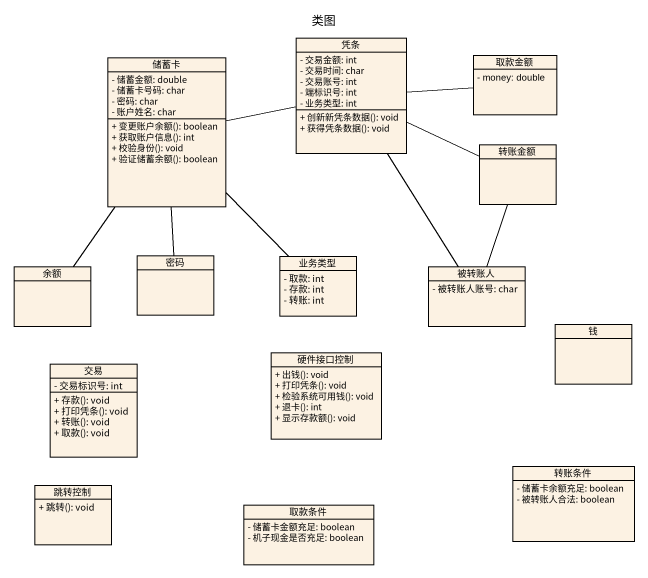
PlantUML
@startuml
title 类图
hide circle
hide empty members
skinparam classAttributeIconSize 0
class 凭条 {
  - 交易金额: int
  - 交易时间: char
  - 交易账号: int
  - 端标识号: int
  - 业务类型: int
  + 创新新凭条数据(): void
  + 获得凭条数据(): void
}
class 储蓄卡 {
  - 储蓄金额: double
  - 储蓄卡号码: char
  - 密码: char
  - 账户姓名: char
  + 变更账户余额(): boolean
  + 获取账户信息(): int
  + 校验身份(): void
  + 验证储蓄余额(): boolean
}
class 取款金额 {
  - money: double
}
class 转账金额
class 余额
class 密码
class 业务类型 {
  - 取款: int
  - 存款: int
  - 转账: int
}
class 被转账人 {
  - 被转账人账号: char
}
class 硬件接口控制 {
  + 出钱(): void
  + 打印凭条(): void
  + 检验系统可用钱(): void
  + 退卡(): int
  + 显示存款额(): void
}
class 钱
class 交易 {
  - 交易标识号: int
  + 存款(): void
  + 打印凭条(): void
  + 转账(): void
  + 取款(): void
}
class 转账条件 {
  - 储蓄卡余额充足: boolean
  - 被转账人合法: boolean
}
class 跳转控制 {
  + 跳转(): void
}
class 取款条件 {
  - 储蓄卡金额充足: boolean
  - 机子现金是否充足: boolean
}
凭条 -right- 取款金额
凭条 -right- 转账金额
凭条 -- 被转账人
储蓄卡 -right- 凭条
储蓄卡 -- 余额
储蓄卡 -- 密码
储蓄卡 -- 业务类型
转账金额 -- 被转账人
@enduml
